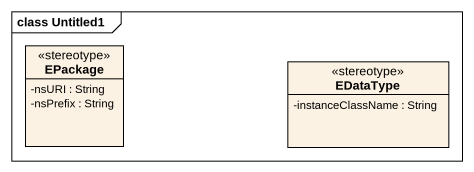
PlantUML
@startuml
mainframe class Untitled1
hide circle
hide empty members
skinparam classAttributeIconSize 0
class EPackage <<stereotype>> {
  -nsURI : String
  -nsPrefix : String
}
class EDataType <<stereotype>> {
  -instanceClassName : String
}
@enduml
